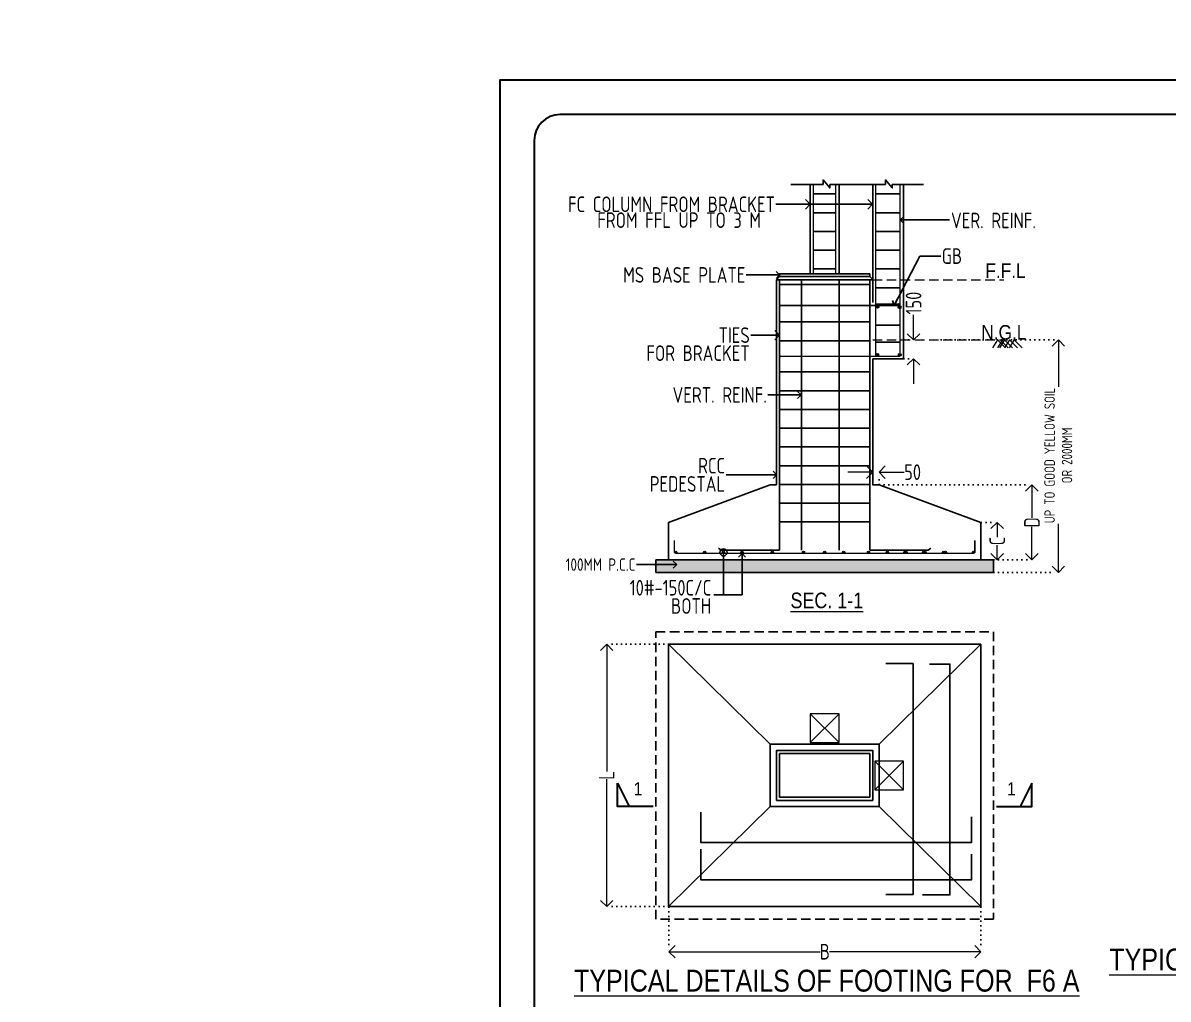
# Model space of a CAD drawing. Header units: inches. Extents: x -605 to 2991212, y -2872845 to 0.
# Drawn here: x 2371527 to 2389849, y -2129212 to -2113589 of the extents above; entities that cross this region are included whole.
import ezdxf
from ezdxf import colors
from ezdxf.entities.mleader import LeaderData, LeaderLine
from ezdxf.enums import TextEntityAlignment as Align
from ezdxf.math import Vec2, Vec3

# ---------------------------------------------------------------- set-up
doc = ezdxf.new("R2010")
doc.units = ezdxf.units.IN
doc.header["$LTSCALE"] = 600
doc.header["$MEASUREMENT"] = 0
for name, pattern in [('DASHED2', [0.375, 0.25, -0.125]), ('DOT2', [0.125, 0, -0.125]), ('HIDDEN', [0.375, 0.25, -0.125])]:
    doc.linetypes.add(name, pattern=pattern)
for name, color, linetype, lineweight in [('BLOCK', 7, 'Continuous', 30), ('L4', 4, 'Continuous', 30), ('PV_TEXT_ROMANS', 7, 'Continuous', 0), ('rDIMension', 1, 'Continuous', 18), ('rPCC DASH', 9, 'HIDDEN', 15), ('rRCC 1', 3, 'Continuous', 25), ('rRCC 2', 40, 'Continuous', 15), ('rREINF 1', 1, 'Continuous', 25), ('rSHEET', 2, 'Continuous', 30), ('TEXT3', 7, 'Continuous', 30), ('TEXT6', 6, 'Continuous', 50)]:
    doc.layers.add(name, color=color, linetype=linetype, lineweight=lineweight)
doc.layers.add('S&T_HATCH', color=7, linetype='Continuous')
doc.styles.add('DIM', font='geniso.shx', dxfattribs={"width": 0.85})
doc.styles.add('J.P', font='ARIALN.TTF')
doc.styles.add('ROMANS', font='arial.ttf')
doc.styles.add('TEXT3', font='geniso.shx')
doc.dimstyles.new('ST-150', dxfattribs={"dimscale": 75, "dimtxt": 3, "dimasz": 2, "dimexe": 0.18, "dimexo": 0.0625, "dimgap": 0.2, "dimtad": 0, "dimdec": 0, "dimlfac": 2, "dimzin": 0, "dimdsep": 46, "dimtxsty": 'DIM', "dimblk": 'OPEN90', "dimcen": 0.09, "dimclrd": 256, "dimclrt": 7, "dimadec": 0, "dimazin": 0, "dimtfac": 1, "dimtdec": 0, "dimtofl": 0, "dimtmove": 0, "dimatfit": 3, "dimldrblk": 'OPEN90', "dimfxl": 1, "dimtolj": 1, "dimtzin": 0, "dimlwd": -1, "dimarcsym": 0})
doc.dimstyles.new('ST-50', dxfattribs={"dimscale": 100, "dimtxt": 2.5, "dimasz": 2, "dimexe": 0.18, "dimexo": 0.0625, "dimgap": 0.2, "dimtad": 0, "dimdec": 0, "dimlfac": 0.5, "dimzin": 0, "dimdsep": 46, "dimtxsty": 'DIM', "dimblk": 'OPEN90', "dimcen": 0.09, "dimclrd": 256, "dimclrt": 7, "dimadec": 0, "dimazin": 0, "dimtfac": 1, "dimtdec": 0, "dimtofl": 0, "dimtmove": 0, "dimatfit": 3, "dimldrblk": 'OPEN90', "dimfxl": 1, "dimtolj": 1, "dimtzin": 0, "dimlwd": -1, "dimarcsym": 0})

# ---------------------------------------------------------------- blocks, each defined once
blk = doc.blocks.new('_Open90')
at = {"color": 0, "linetype": 'ByBlock', "lineweight": -2}
for p, q in [((0, 0), (-1, 0)), ((-0.5, 0.5), (0, 0)), ((0, 0), (-0.5, -0.5))]:
    blk.add_line(p, q, dxfattribs=at)
blk = doc.blocks.new('*D476')
at = {"layer": 'Defpoints', "color": 0, "linetype": 'ByBlock'}
for p in [(2390257.344848791, -2118612.119078918), (2390463.238713608, -2118612.119078918), (2391277.337801598, -2122331.481296727)]:
    blk.add_point(p, dxfattribs=at)
at = {"layer": 'rDIMension', "color": 0, "linetype": 'DOT2', "lineweight": -2}
for p, q in [((2390456.988713608, -2118612.119078918), (2390239.344848791, -2118612.119078918)), ((2391271.087801598, -2122331.481296727), (2390239.344848791, -2122331.481296727))]:
    blk.add_line(p, q, dxfattribs=at)
at = {"layer": 'rDIMension'}
for p, q in [((2390257.344848791, -2118812.119078918), (2390257.344848791, -2119358.39263237)), ((2390257.344848791, -2122131.481296727), (2390257.344848791, -2121551.73673237))]:
    blk.add_line(p, q, dxfattribs=at)
at = {"layer": 'rDIMension', "linetype": 'ByBlock', "xscale": 200, "yscale": 200, "zscale": 200}
for p, rotation in [((2390257.344848791, -2118612.119078918), 90), ((2390257.344848791, -2122331.481296727), 270)]:
    blk.add_blockref('_Open90', p, dxfattribs=dict(at, rotation=rotation))
at = {"layer": 'rDIMension', "color": 7, "linetype": 'ByBlock', "insert": (2390257.344848791, -2120455.064682371), "char_height": 250, "attachment_point": 5, "rotation": 90, "style": 'DIM'}
blk.add_mtext('\\A1;{\\H0.66667x;UP TO GOOD YELLOW SOIL\\POR 2000MM}', dxfattribs=at)
blk = doc.blocks.new('*D471')
at = {"layer": 'Defpoints', "color": 0, "linetype": 'ByBlock'}
for p in [(2386209.84551559, -2118663.10089129), (2388093.216345848, -2118663.10089129), (2387054.621873182, -2122382.463109099)]:
    blk.add_point(p, dxfattribs=at)
at = {"layer": 'rDIMension', "color": 0, "linetype": 'DOT2', "lineweight": -2}
for p, q in [((2386216.09551559, -2118663.10089129), (2388111.216345848, -2118663.10089129)), ((2387060.871873182, -2122382.463109099), (2388111.216345848, -2122382.463109099))]:
    blk.add_line(p, q, dxfattribs=at)
at = {"layer": 'rDIMension'}
for p, q in [((2388093.216345848, -2118863.10089129), (2388093.216345848, -2119414.86128503)), ((2388093.216345848, -2122182.463109099), (2388093.216345848, -2121608.20538503))]:
    blk.add_line(p, q, dxfattribs=at)
at = {"layer": 'rDIMension', "linetype": 'ByBlock', "xscale": 200, "yscale": 200, "zscale": 200}
for p, rotation in [((2388093.216345848, -2118663.10089129), 90), ((2388093.216345848, -2122382.463109099), 270)]:
    blk.add_blockref('_Open90', p, dxfattribs=dict(at, rotation=rotation))
at = {"layer": 'rDIMension', "color": 7, "linetype": 'ByBlock', "insert": (2388093.216345848, -2120511.533335031), "char_height": 250, "attachment_point": 5, "rotation": 90, "style": 'DIM'}
blk.add_mtext('\\A1;{\\H0.66667x;UP TO GOOD YELLOW SOIL\\POR 2000MM}', dxfattribs=at)
blk = doc.blocks.new('*D472')
at = {"layer": 'Defpoints', "color": 0, "linetype": 'ByBlock'}
for p in [(2385614.621873189, -2118663.10089129), (2385614.621873189, -2118963.100891291), (2385777.163223321, -2118963.100891291)]:
    blk.add_point(p, dxfattribs=at)
at = {"layer": 'rDIMension'}
for p, q in [((2385777.163223321, -2118463.10089129), (2385777.163223321, -2118263.10089129)), ((2385777.163223321, -2119163.100891291), (2385777.163223321, -2119363.100891291))]:
    blk.add_line(p, q, dxfattribs=at)
at = {"layer": 'rDIMension', "color": 0, "linetype": 'DOT2', "lineweight": -2}
for p, q in [((2385620.871873189, -2118663.10089129), (2385795.163223321, -2118663.10089129)), ((2385620.871873189, -2118963.100891291), (2385795.163223321, -2118963.100891291))]:
    blk.add_line(p, q, dxfattribs=at)
at = {"layer": 'rDIMension', "linetype": 'ByBlock', "xscale": 200, "yscale": 200, "zscale": 200}
for p, rotation in [((2385777.163223321, -2118663.10089129), 270), ((2385777.163223321, -2118963.100891291), 90)]:
    blk.add_blockref('_Open90', p, dxfattribs=dict(at, rotation=rotation))
at = {"layer": 'rDIMension', "color": 7, "linetype": 'ByBlock', "insert": (2385777.163223321, -2118073.017229872), "char_height": 250, "attachment_point": 5, "rotation": 90, "style": 'DIM'}
blk.add_mtext('\\A1;150', dxfattribs=at)
blk = doc.blocks.new('*D473')
at = {"layer": 'Defpoints', "color": 0, "linetype": 'ByBlock'}
for p in [(2385224.621873181, -2120778.653137966), (2385124.621873181, -2120982.463109098), (2385224.621873181, -2120982.463109098)]:
    blk.add_point(p, dxfattribs=at)
at = {"layer": 'rDIMension'}
for p, q in [((2384924.621873181, -2120778.653137966), (2384724.621873181, -2120778.653137966)), ((2385424.621873181, -2120778.653137966), (2385624.621873181, -2120778.653137966))]:
    blk.add_line(p, q, dxfattribs=at)
at = {"layer": 'rDIMension', "color": 0, "linetype": 'DOT2', "lineweight": -2}
for p, q in [((2385124.621873181, -2120976.213109098), (2385124.621873181, -2120760.653137966)), ((2385224.621873181, -2120976.213109098), (2385224.621873181, -2120760.653137966))]:
    blk.add_line(p, q, dxfattribs=at)
at = {"layer": 'rDIMension', "linetype": 'ByBlock', "xscale": 200, "yscale": 200, "zscale": 200}
blk.add_blockref('_Open90', (2385124.621873181, -2120778.653137966), dxfattribs=at)
at = {"layer": 'rDIMension', "linetype": 'ByBlock', "xscale": 200, "yscale": 200, "zscale": 200, "rotation": 180}
blk.add_blockref('_Open90', (2385224.621873181, -2120778.653137966), dxfattribs=at)
at = {"layer": 'rDIMension', "color": 7, "linetype": 'ByBlock', "insert": (2385761.580534598, -2120778.653137966), "char_height": 250, "attachment_point": 5, "style": 'DIM'}
blk.add_mtext('\\A1;50', dxfattribs=at)
blk = doc.blocks.new('*D474')
at = {"layer": 'Defpoints', "color": 0, "linetype": 'ByBlock'}
for p in [(2386854.621873182, -2121582.463109098), (2387115.005817246, -2121582.463109098), (2386854.621873182, -2122182.463109098)]:
    blk.add_point(p, dxfattribs=at)
at = {"layer": 'rDIMension', "color": 0, "linetype": 'DOT2', "lineweight": -2}
for p, q in [((2386860.871873182, -2121582.463109098), (2387133.005817246, -2121582.463109098)), ((2386860.871873182, -2122182.463109098), (2387133.005817246, -2122182.463109098))]:
    blk.add_line(p, q, dxfattribs=at)
at = {"layer": 'rDIMension'}
for p, q in [((2387115.005817246, -2121782.463109098), (2387115.005817246, -2121819.963109098)), ((2387115.005817246, -2121982.463109098), (2387115.005817246, -2121944.963109098))]:
    blk.add_line(p, q, dxfattribs=at)
at = {"layer": 'rDIMension', "linetype": 'ByBlock', "xscale": 200, "yscale": 200, "zscale": 200}
for p, rotation in [((2387115.005817246, -2121582.463109098), 90), ((2387115.005817246, -2122182.463109098), 270)]:
    blk.add_blockref('_Open90', p, dxfattribs=dict(at, rotation=rotation))
at = {"layer": 'rDIMension', "color": 7, "linetype": 'ByBlock', "insert": (2387115.005817246, -2121882.463109098), "char_height": 250, "attachment_point": 5, "rotation": 90, "style": 'DIM'}
blk.add_mtext('\\A1;C', dxfattribs=at)
blk = doc.blocks.new('*D475')
at = {"layer": 'Defpoints', "color": 0, "linetype": 'ByBlock'}
for p in [(2385224.621873181, -2120982.463109098), (2387670.240035763, -2120982.463109098), (2387054.621873182, -2122182.463109099)]:
    blk.add_point(p, dxfattribs=at)
at = {"layer": 'rDIMension', "color": 0, "linetype": 'DOT2', "lineweight": -2}
for p, q in [((2385230.871873181, -2120982.463109098), (2387688.240035763, -2120982.463109098)), ((2387060.871873182, -2122182.463109099), (2387688.240035763, -2122182.463109099))]:
    blk.add_line(p, q, dxfattribs=at)
at = {"layer": 'rDIMension'}
for p, q in [((2387670.240035763, -2121182.463109098), (2387670.240035763, -2121509.338109098)), ((2387670.240035763, -2121982.463109099), (2387670.240035763, -2121655.588109098))]:
    blk.add_line(p, q, dxfattribs=at)
at = {"layer": 'rDIMension', "linetype": 'ByBlock', "xscale": 200, "yscale": 200, "zscale": 200}
for p, rotation in [((2387670.240035763, -2120982.463109098), 90), ((2387670.240035763, -2122182.463109099), 270)]:
    blk.add_blockref('_Open90', p, dxfattribs=dict(at, rotation=rotation))
at = {"layer": 'rDIMension', "color": 7, "linetype": 'ByBlock', "insert": (2387670.240035763, -2121582.463109098), "char_height": 250, "attachment_point": 5, "rotation": 90, "style": 'DIM'}
blk.add_mtext('\\A1;D', dxfattribs=at)
blk = doc.blocks.new('*D461')
at = {"layer": 'Defpoints', "color": 0, "linetype": 'ByBlock'}
for p in [(2381860.871873181, -2123531.84956988), (2380866.833740871, -2127731.849569879), (2381860.871873181, -2127731.849569879)]:
    blk.add_point(p, dxfattribs=at)
at = {"layer": 'rDIMension', "color": 0, "linetype": 'DOT2', "lineweight": -2}
for p, q in [((2381854.621873181, -2123531.84956988), (2380848.833740871, -2123531.84956988)), ((2381854.621873181, -2127731.849569879), (2380848.833740871, -2127731.849569879))]:
    blk.add_line(p, q, dxfattribs=at)
at = {"layer": 'rDIMension'}
for p, q in [((2380866.833740871, -2123731.84956988), (2380866.833740871, -2125569.349569879)), ((2380866.833740871, -2127531.849569879), (2380866.833740871, -2125694.349569879))]:
    blk.add_line(p, q, dxfattribs=at)
at = {"layer": 'rDIMension', "linetype": 'ByBlock', "xscale": 200, "yscale": 200, "zscale": 200}
for p, rotation in [((2380866.833740871, -2123531.84956988), 90), ((2380866.833740871, -2127731.849569879), 270)]:
    blk.add_blockref('_Open90', p, dxfattribs=dict(at, rotation=rotation))
at = {"layer": 'rDIMension', "color": 7, "linetype": 'ByBlock', "insert": (2380866.833740871, -2125631.84956988), "char_height": 250, "attachment_point": 5, "rotation": 90, "style": 'DIM'}
blk.add_mtext('\\A1;L', dxfattribs=at)
blk = doc.blocks.new('*D462')
at = {"layer": 'Defpoints', "color": 0, "linetype": 'ByBlock'}
for p in [(2381860.871873181, -2127731.849569879), (2386854.621873182, -2127731.84956988), (2386854.621873182, -2128452.9368813)]:
    blk.add_point(p, dxfattribs=at)
at = {"layer": 'rDIMension', "color": 0, "linetype": 'DOT2', "lineweight": -2}
for p, q in [((2381860.871873181, -2127738.099569879), (2381860.871873181, -2128470.9368813)), ((2386854.621873182, -2127738.09956988), (2386854.621873182, -2128470.9368813))]:
    blk.add_line(p, q, dxfattribs=at)
at = {"layer": 'rDIMension'}
for p, q in [((2382060.871873181, -2128452.9368813), (2384284.621873181, -2128452.9368813)), ((2386654.621873182, -2128452.9368813), (2384430.871873181, -2128452.9368813))]:
    blk.add_line(p, q, dxfattribs=at)
at = {"layer": 'rDIMension', "linetype": 'ByBlock', "xscale": 200, "yscale": 200, "zscale": 200, "rotation": 180}
blk.add_blockref('_Open90', (2381860.871873181, -2128452.9368813), dxfattribs=at)
at = {"layer": 'rDIMension', "linetype": 'ByBlock', "xscale": 200, "yscale": 200, "zscale": 200}
blk.add_blockref('_Open90', (2386854.621873182, -2128452.9368813), dxfattribs=at)
at = {"layer": 'rDIMension', "color": 7, "linetype": 'ByBlock', "insert": (2384357.746873181, -2128452.9368813), "char_height": 250, "attachment_point": 5, "style": 'DIM'}
blk.add_mtext('\\A1;B', dxfattribs=at)
blk = doc.blocks.new('SMH-1')
at = {"layer": 'L4'}
for points in [[(0, 0), (814.6229330631322, 0), (814.6229330631322, 534.8206034718023)], [(814.6229330631322, 534.8206034718023), (546.0281598753063, 0)]]:
    blk.add_lwpolyline(points, dxfattribs=at)
at = {"layer": 'TEXT6', "style": 'ROMANS', "width": 0.85}
blk.add_attdef('SEC', text='', height=300, dxfattribs=at).set_placement((346.3707409001945, 410.1505165286653), align=Align.MIDDLE_CENTER)
blk = doc.blocks.new('_DotBlank')
at = {"color": 0, "linetype": 'ByBlock', "lineweight": -2}
blk.add_line((-0.5, 0), (-1, 0), dxfattribs=at)
blk.add_circle((0, 0), 0.5, dxfattribs=at)

msp = doc.modelspace()

# ---------------------------------------------------------------- hatches: boundary and pattern name
at = {"layer": 'rRCC 2'}
h = msp.add_hatch(color=256, dxfattribs=at)
h.dxf.hatch_style = 1
h.paths.add_polyline_path([(2385221.421569359, -2118132.914874042, 1), (2385176.236819325, -2118133.001349152, 1)])
h = msp.add_hatch(color=256, dxfattribs=at)
h.dxf.hatch_style = 1
h.paths.add_polyline_path([(2385576.06169366, -2118135.829035, 1), (2385530.876943625, -2118135.915510111, 1)])
h = msp.add_hatch(color=256, dxfattribs=at)
h.dxf.hatch_style = 1
h.paths.add_polyline_path([(2385218.994107795, -2118900.594055284, 1), (2385173.80935776, -2118900.680530395, 1)])
h = msp.add_hatch(color=256, dxfattribs=at)
h.dxf.hatch_style = 1
h.paths.add_polyline_path([(2385577.511653922, -2118900.034536381, 1), (2385532.326903887, -2118900.121011491, 1)])
h = msp.add_hatch(color=256, dxfattribs=at)
h.dxf.hatch_style = 1
edge = h.paths.add_edge_path()
edge.add_arc((2381973.322653112, -2122063.762329159), 18.70077993899758, 180, 540, ccw=False)
h = msp.add_hatch(color=256, dxfattribs=at)
h.dxf.hatch_style = 1
edge = h.paths.add_edge_path()
edge.add_arc((2382435.921093234, -2122063.762329159), 18.70077993899758, 180, 540, ccw=False)
h = msp.add_hatch(color=256, dxfattribs=at)
h.dxf.hatch_style = 1
edge = h.paths.add_edge_path()
edge.add_arc((2382735.921093234, -2122063.762329159), 18.70077993899758, 180, 540, ccw=False)
h = msp.add_hatch(color=256, dxfattribs=at)
h.dxf.hatch_style = 1
edge = h.paths.add_edge_path()
edge.add_arc((2383034.175457072, -2122063.762329159), 18.70077993899758, 180, 540, ccw=False)
h = msp.add_hatch(color=256, dxfattribs=at)
h.dxf.hatch_style = 1
edge = h.paths.add_edge_path()
edge.add_arc((2383515.921093241, -2122063.762329159), 18.70077993899758, 180, 540, ccw=False)
h = msp.add_hatch(color=256, dxfattribs=at)
h.dxf.hatch_style = 1
edge = h.paths.add_edge_path()
edge.add_arc((2384015.92109324, -2122063.762329159), 18.70077993899758, 180, 540, ccw=False)
h = msp.add_hatch(color=256, dxfattribs=at)
h.dxf.hatch_style = 1
edge = h.paths.add_edge_path()
edge.add_arc((2384356.116471958, -2122063.762329159), 18.70077993899758, 180, 540, ccw=False)
h = msp.add_hatch(color=256, dxfattribs=at)
h.dxf.hatch_style = 1
edge = h.paths.add_edge_path()
edge.add_arc((2384656.116471958, -2122063.762329159), 18.70077993899758, 180, 540, ccw=False)
h = msp.add_hatch(color=256, dxfattribs=at)
h.dxf.hatch_style = 1
edge = h.paths.add_edge_path()
edge.add_arc((2385055.921093241, -2122063.762329159), 18.70077993899758, 180, 540, ccw=False)
h = msp.add_hatch(color=256, dxfattribs=at)
h.dxf.hatch_style = 1
edge = h.paths.add_edge_path()
edge.add_arc((2385355.921093241, -2122063.762329159), 18.70077993899758, 180, 540, ccw=False)
h = msp.add_hatch(color=256, dxfattribs=at)
h.dxf.hatch_style = 1
edge = h.paths.add_edge_path()
edge.add_arc((2385637.392714119, -2122063.762329159), 18.70077993899758, 180, 540, ccw=False)
h = msp.add_hatch(color=256, dxfattribs=at)
h.dxf.hatch_style = 1
edge = h.paths.add_edge_path()
edge.add_arc((2385655.921093241, -2122063.762329159), 18.70077993899758, 180, 540, ccw=False)
h = msp.add_hatch(color=256, dxfattribs=at)
h.dxf.hatch_style = 1
edge = h.paths.add_edge_path()
edge.add_arc((2385937.392714119, -2122063.762329159), 18.70077993899758, 180, 540, ccw=False)
h = msp.add_hatch(color=256, dxfattribs=at)
h.dxf.hatch_style = 1
edge = h.paths.add_edge_path()
edge.add_arc((2385960.668564149, -2122063.762329159), 18.70077993899758, 180, 540, ccw=False)
h = msp.add_hatch(color=256, dxfattribs=at)
h.dxf.hatch_style = 1
edge = h.paths.add_edge_path()
edge.add_arc((2386260.668564149, -2122063.762329159), 18.70077993899758, 180, 540, ccw=False)
h = msp.add_hatch(color=256, dxfattribs=at)
h.dxf.hatch_style = 1
edge = h.paths.add_edge_path()
edge.add_arc((2386285.921093253, -2122063.762329159), 18.70077993899758, 180, 540, ccw=False)
h = msp.add_hatch(color=256, dxfattribs=at)
h.dxf.hatch_style = 1
edge = h.paths.add_edge_path()
edge.add_arc((2386735.921093243, -2122063.762329159), 18.70077993899758, 180, 540, ccw=False)
at = {"layer": 'S&T_HATCH', "linetype": 'ByBlock', "transparency": 33554559}
h = msp.add_hatch(dxfattribs=at)
h.set_pattern_fill('AR-CONC', color=256, scale=30)
h.set_pattern_definition([(49.99999999999999, (1654.153919394594, -90218.09920631722), (215.178054780226, -18.82564049477853), [22.5, -247.5]), (355, (1654.153919394594, -90218.09920631722), (-41.6254000839, 225.6576401100035), [18, -198]), (100.45144446, (1672.085423694596, -90219.66800951722), (173.5526540181336, 206.8319972905888), [19.12205759999995, -210.3426335999996]), (46.18420000000001, (1654.153919394594, -90158.09920631722), (320.1723992014717, -49.65578423792296), [33.75, -371.25]), (96.63563549, (1680.834942894595, -90162.23719841722), (280.3985837022685, 292.2355802323651), [28.6831026, -315.5141279999999]), (351.1841639899999, (1654.153919394594, -90158.09920631722), (280.3985835164319, 292.2355800809971), [27, -297.0000003]), (21, (1684.153919394594, -90173.09920631722), (179.0721156355385, -120.7856671996016), [22.5, -247.5]), (326.0000000000001, (1684.153919394594, -90173.09920631722), (72.99459957647451, 217.5450135140559), [18, -198]), (71.45144474, (1699.076595594594, -90183.1646785172), (252.0667130189913, 96.75934584190615), [19.122057, -210.3426336]), (37.50000000000001, (1654.153919394594, -90218.09920631722), (3.647956595187201, 99.86815614939344), [0, -195.6, 0, -201, 0, -198.75]), (7.499999999999999, (1654.153919394594, -90218.09920631722), (78.92086123264458, 118.3235135647081), [0, -114.6, 0, -191.1, 0, -75.75]), (327.5, (1587.253919394592, -90218.09920631722), (160.1467308517227, -6.766461520313927), [0, -75, 0, -234, 0, -310.5]), (317.5, (1557.253919394592, -90218.09920631722), (174.9558508027159, 30.03149469969532), [0, -97.5, 0, -155.4, 0, -220.5])])
h.paths.add_polyline_path([(2381654.621873172, -2122182.463109098), (2387054.621873182, -2122182.463109098), (2387054.621873182, -2122382.463109098), (2381654.621873172, -2122382.463109098)])

# ---------------------------------------------------------------- linework, layer by layer
at = {"color": 7, "linetype": 'DASHED2'}
msp.add_lwpolyline([(2387054.621873182, -2123331.84956988), (2387054.621873182, -2127931.84956988), (2381654.621873182, -2127931.84956988), (2381654.621873182, -2123331.84956988)], close=True, dxfattribs=at)
at = {"color": 1, "linetype": 'ByBlock'}
for points in [[(2386854.621873182, -2123531.84956988), (2386854.621873182, -2127731.84956988), (2381854.621873182, -2127731.84956988), (2381854.621873182, -2123531.84956988)], [(2385224.621873181, -2126131.84956988), (2385224.621873181, -2125131.84956988), (2383484.621873181, -2125131.84956988), (2383484.621873181, -2126131.84956988)]]:
    msp.add_lwpolyline(points, close=True, dxfattribs=at)
for points in [[(2383484.621873181, -2125131.84956988), (2381854.621873182, -2123531.84956988)], [(2385224.621873181, -2125131.84956988), (2386854.621873197, -2123531.84956988)], [(2383484.621873181, -2126131.84956988), (2381854.621873182, -2127731.84956988)], [(2385224.621873181, -2126131.84956988), (2386854.621873197, -2127731.84956988)]]:
    msp.add_lwpolyline(points, dxfattribs=at)
at = {"color": 3, "linetype": 'ByBlock'}
msp.add_lwpolyline([(2385124.621873181, -2126031.84956988), (2385124.621873181, -2125231.84956988), (2383584.621873181, -2125231.84956988), (2383584.621873181, -2126031.84956988)], close=True, dxfattribs=at)
at = {"color": 2, "linetype": 'ByBlock'}
msp.add_lwpolyline([(2385074.621873181, -2125981.84956988), (2385074.621873181, -2125281.84956988), (2383634.621873181, -2125281.84956988), (2383634.621873181, -2125981.84956988)], close=True, dxfattribs=at)
at = {"layer": 'rPCC DASH'}
for p, q in [((2385124.621873181, -2117703.10089129), (2387220.252062475, -2117703.10089129)), ((2385124.621873181, -2118663.10089129), (2387243.172669716, -2118663.10089129))]:
    msp.add_line(p, q, dxfattribs=at)
at = {"layer": 'rRCC 1'}
for p, q in [((2384328.082834434, -2116175.482102985), (2383812.255398445, -2116175.482102985)), ((2384124.621873182, -2117604.68613554), (2384124.621873182, -2116175.482102985)), ((2384936.277659384, -2116175.482102985), (2384434.744517949, -2116175.482102985)), ((2384584.621873182, -2117604.68613554), (2384584.621873182, -2116175.482102985)), ((2385328.082834433, -2116175.482102985), (2384812.255398444, -2116175.482102985)), ((2385124.621873181, -2118063.10089129), (2385124.621873181, -2116175.482102985)), ((2385936.277659383, -2116175.482102985), (2385434.744517948, -2116175.482102985)), ((2385614.621873189, -2118963.10089129), (2385614.621873189, -2116175.482102985)), ((2383584.62187318, -2120982.463109098), (2383584.62187318, -2117703.10089129)), ((2385124.621873181, -2117703.10089129), (2383584.62187318, -2117703.10089129)), ((2385124.621873181, -2118063.10089129), (2385124.621873181, -2117703.10089129)), ((2385614.621873189, -2118963.10089129), (2385614.621873189, -2118663.10089129)), ((2385124.621873181, -2120982.463109098), (2385124.621873181, -2118963.10089129)), ((2381854.621873173, -2121582.463109098), (2383484.621873181, -2120982.463109098)), ((2383584.621873181, -2120982.463109098), (2383484.621873181, -2120982.463109098)), ((2385124.621873181, -2120982.463109098), (2385224.621873181, -2120982.463109098)), ((2386854.621873182, -2121582.463109098), (2385224.621873181, -2120982.463109098)), ((2381854.621873173, -2122182.463109098), (2381854.621873173, -2121582.463109098)), ((2386854.621873182, -2122182.463109098), (2386854.621873182, -2121582.463109098))]:
    msp.add_line(p, q, dxfattribs=at)
at = {"layer": 'rRCC 1', "color": 2}
for p, q in [((2384534.621873182, -2116326.520495798), (2384174.621873182, -2116326.520495797)), ((2385564.621873189, -2116326.520495798), (2385174.621873181, -2116326.520495797)), ((2384534.621873182, -2116626.520495798), (2384174.621873182, -2116626.520495798)), ((2385564.621873189, -2116626.520495798), (2385174.621873181, -2116626.520495798)), ((2384534.621873182, -2116926.520495798), (2384174.621873182, -2116926.520495798)), ((2385564.621873189, -2116926.520495798), (2385174.621873181, -2116926.520495798)), ((2384534.621873182, -2117226.520495798), (2384174.621873182, -2117226.520495798)), ((2385564.621873189, -2117226.520495798), (2385174.621873181, -2117226.520495798)), ((2384534.621873182, -2117526.520495798), (2384174.621873182, -2117526.520495798)), ((2385564.621873189, -2117526.520495798), (2385174.621873181, -2117526.520495798)), ((2383634.62187318, -2122028.588343078), (2383634.62187318, -2117703.10089129)), ((2385074.621873181, -2117775.091229223), (2383634.62187318, -2117775.091229223)), ((2383984.62187318, -2122028.588343078), (2383984.62187318, -2117703.10089129)), ((2383984.621873179, -2122028.588343078), (2383984.621873179, -2117703.10089129)), ((2384584.188587198, -2122028.588343078), (2384584.188587198, -2117703.10089129)), ((2385074.621873181, -2122028.588343078), (2385074.62187318, -2117703.10089129)), ((2385074.621873181, -2122028.588343078), (2385074.621873181, -2117775.091229223)), ((2385564.621873189, -2117826.520495798), (2385174.621873181, -2117826.520495798)), ((2385564.621873189, -2118092.296589509), (2385174.62187318, -2118092.29658951)), ((2385074.621873181, -2118375.091229223), (2383634.62187318, -2118375.091229223)), ((2385564.621873189, -2118426.520495798), (2385174.621873181, -2118426.520495798)), ((2385074.621873181, -2118675.091229223), (2383634.62187318, -2118675.091229223)), ((2385564.621873189, -2118700.132169915), (2385174.621873181, -2118700.132169915)), ((2385074.621873181, -2119175.091229223), (2383634.62187318, -2119175.091229223)), ((2385074.621873181, -2119475.091229223), (2383634.62187318, -2119475.091229223)), ((2385074.621873181, -2119775.091229223), (2383634.62187318, -2119775.091229223)), ((2385074.621873181, -2120075.091229223), (2383634.62187318, -2120075.091229223)), ((2385074.621873181, -2120375.091229223), (2383634.62187318, -2120375.091229223)), ((2385074.621873181, -2120675.091229223), (2383634.62187318, -2120675.091229223)), ((2385074.621873181, -2120975.091229223), (2383634.62187318, -2120975.091229223)), ((2385074.621873181, -2121275.091229223), (2383634.62187318, -2121275.091229223)), ((2385074.621873181, -2121575.091229223), (2383634.62187318, -2121575.091229223)), ((2382696.461873183, -2122028.588343078), (2382656.341107121, -2121994.587759087)), ((2383634.62187318, -2122028.588343078), (2382696.461873183, -2122028.588343078)), ((2385074.621873181, -2122028.588343078), (2386012.781873177, -2122028.588343078)), ((2386012.781873177, -2122028.588343078), (2386052.90263924, -2121994.587759087))]:
    msp.add_line(p, q, dxfattribs=at)
at = {"layer": 'rRCC 1', "color": 0}
for p, q in [((2383634.62187318, -2117645.51861159), (2383584.62187318, -2117703.10089129)), ((2385124.621873181, -2117703.10089129), (2385074.621873181, -2117645.51861159))]:
    msp.add_line(p, q, dxfattribs=at)
at = {"layer": 'rRCC 1'}
for points in [[(2384328.082834434, -2116175.482102985), (2384328.082834434, -2116102.887553751), (2384434.744517949, -2116230.178104389), (2384434.744517949, -2116175.482102985)], [(2385328.082834433, -2116175.482102985), (2385328.082834433, -2116102.887553751), (2385434.744517948, -2116230.178104389), (2385434.744517948, -2116175.482102985)], [(2385124.621873181, -2118963.10089129), (2385614.621873189, -2118963.10089129), (2385614.621873189, -2118063.10089129)], [(2385124.621873181, -2118924.726741542), (2385124.621873181, -2118924.749753862)]]:
    msp.add_lwpolyline(points, dxfattribs=at)
at = {"layer": 'rRCC 1', "color": 0}
msp.add_lwpolyline([(2385074.621873181, -2117604.68613554), (2383634.62187318, -2117604.68613554), (2383634.62187318, -2117645.51861159), (2385074.621873181, -2117645.51861159)], close=True, dxfattribs=at)
at = {"layer": 'rRCC 1', "color": 2}
msp.add_lwpolyline([(2385558.496246342, -2118109.510877718), (2383654.62187318, -2118109.510877718, 0.414213562373095), (2383634.62187318, -2118129.510877718), (2383634.62187318, -2118905.343248314, 0.4143652845572635), (2383654.632232863, -2118925.343245631), (2385556.563559663, -2118924.35807521)], format="xyb", dxfattribs=at)
at = {"layer": 'rRCC 1'}
msp.add_lwpolyline([(2387054.621873182, -2122182.463109098), (2381654.621873172, -2122182.463109098), (2381654.621873172, -2122382.463109098), (2387054.621873182, -2122382.463109098)], close=True, dxfattribs=at)
at = {"layer": 'rRCC 1', "color": 2}
for points in [[(2385334.148921141, -2123843.332322063), (2385770.328780608, -2123843.332322063), (2385770.328780608, -2127538.649485312), (2385334.148921141, -2127538.649485312)], [(2386031.481787304, -2123848.898802411), (2386358.546967351, -2123848.898802411), (2386358.546967351, -2127544.21596566), (2385922.367107884, -2127544.21596566)], [(2386703.596256343, -2126294.91806899), (2386703.596256343, -2126706.751829364), (2382374.369936576, -2126706.751829364), (2382374.369936576, -2126217.388862774)], [(2386703.596256343, -2126892.09615846), (2386703.596256343, -2127303.929918834), (2382374.369936576, -2127303.929918834), (2382374.369936576, -2126814.566952243)]]:
    msp.add_lwpolyline(points, dxfattribs=at)
at = {"layer": 'rRCC 2'}
for p, q in [((2384174.621873182, -2117604.68613554), (2384174.621873182, -2116175.482102985)), ((2384174.621873182, -2117604.68613554), (2384174.621873182, -2116175.482102985)), ((2384534.621873182, -2117604.68613554), (2384534.621873182, -2116175.482102985)), ((2385174.621873181, -2118869.939385105), (2385174.621873181, -2116175.482102985)), ((2385174.62187318, -2118924.632457684), (2385174.621873181, -2116175.482102985)), ((2385564.621873189, -2118869.939385105), (2385564.621873189, -2116175.482102985)), ((2387119.51595084, -2118663.10089129), (2387039.705883609, -2118791.157776383)), ((2387119.51595084, -2118663.10089129), (2387247.395264988, -2118791.157776383)), ((2387201.679679034, -2118663.10089129), (2387121.869611804, -2118791.157776383)), ((2387233.899202199, -2118663.10089129), (2387154.089134969, -2118791.157776383)), ((2387161.665331207, -2118663.10089129), (2387289.544645356, -2118791.157776383)), ((2387309.744366732, -2118663.10089129), (2387229.934299501, -2118791.157776383)), ((2387233.899202199, -2118663.10089129), (2387361.778516349, -2118791.157776383)), ((2387386.837563591, -2118663.10089129), (2387307.02749636, -2118791.157776383)), ((2387309.744366732, -2118663.10089129), (2387437.623680881, -2118791.157776383)), ((2387386.837563591, -2118663.10089129), (2387514.716877739, -2118791.157776383))]:
    msp.add_line(p, q, dxfattribs=at)
at = {"layer": 'rRCC 2', "color": 6}
for p, q in [((2384584.621873182, -2124646.84956988), (2384124.621873182, -2125106.84956988)), ((2384584.621873182, -2125106.84956988), (2384124.621873182, -2124646.84956988)), ((2385614.621873189, -2125401.84956988), (2385154.621873189, -2125861.84956988)), ((2385614.621873189, -2125861.84956988), (2385154.621873189, -2125401.84956988))]:
    msp.add_line(p, q, dxfattribs=at)
at = {"layer": 'rRCC 2'}
for points in [[(2381954.621873172, -2122063.762329159), (2381954.621873172, -2121872.463109098)], [(2386754.621873182, -2121872.463109098), (2386754.621873182, -2122063.762329159)], [(2386754.621873182, -2122063.762329159), (2386754.621873182, -2121872.463109098)], [(2386735.921093243, -2122082.463109098), (2381973.322653112, -2122082.463109098)]]:
    msp.add_lwpolyline(points, dxfattribs=at)
at = {"layer": 'rRCC 2', "color": 6}
for points in [[(2384584.621873182, -2124646.84956988), (2384124.621873182, -2124646.84956988), (2384124.621873182, -2125106.84956988), (2384584.621873182, -2125106.84956988)], [(2385614.621873189, -2125401.84956988), (2385154.621873189, -2125401.84956988), (2385154.621873189, -2125861.84956988), (2385614.621873189, -2125861.84956988)]]:
    msp.add_lwpolyline(points, close=True, dxfattribs=at)
at = {"layer": 'rRCC 2'}
for centre, radius in [((2385198.829194342, -2118132.958111597), 22.59241639155215), ((2385198.829194342, -2118132.958111597), 22.59241639155215), ((2385553.469318643, -2118135.872272556), 22.59241639155215), ((2385553.469318643, -2118135.872272555), 22.59241639155215), ((2385196.401732778, -2118900.63729284), 22.59241639155215), ((2385196.401732778, -2118900.63729284), 22.59241639155215), ((2385554.919278904, -2118900.077773936), 22.59241639155215), ((2385554.919278904, -2118900.077773936), 22.59241639155215), ((2381973.322653112, -2122063.762329159), 18.70077993899758), ((2381973.322653112, -2122063.762329159), 18.70077993899758), ((2382435.921093234, -2122063.762329159), 18.70077993899758), ((2382435.921093234, -2122063.762329159), 18.70077993899758), ((2382735.921093234, -2122063.762329159), 18.70077993899758), ((2382735.921093234, -2122063.762329159), 18.70077993899758), ((2383034.175457072, -2122063.762329159), 18.70077993899758), ((2383034.175457072, -2122063.762329159), 18.70077993899758), ((2383515.921093241, -2122063.762329159), 18.70077993899758), ((2383515.921093241, -2122063.762329159), 18.70077993899758), ((2384015.92109324, -2122063.762329159), 18.70077993899758), ((2384015.92109324, -2122063.762329159), 18.70077993899758), ((2384356.116471958, -2122063.762329159), 18.70077993899758), ((2384356.116471958, -2122063.762329159), 18.70077993899758), ((2384656.116471958, -2122063.762329159), 18.70077993899758), ((2384656.116471958, -2122063.762329159), 18.70077993899758), ((2385055.921093241, -2122063.762329159), 18.70077993899758), ((2385055.921093241, -2122063.762329159), 18.70077993899758), ((2385355.921093241, -2122063.762329159), 18.70077993899758), ((2385355.921093241, -2122063.762329159), 18.70077993899758), ((2385637.392714119, -2122063.762329159), 18.70077993899758), ((2385637.392714119, -2122063.762329159), 18.70077993899758), ((2385655.921093241, -2122063.762329159), 18.70077993899758), ((2385655.921093241, -2122063.762329159), 18.70077993899758), ((2385937.392714119, -2122063.762329159), 18.70077993899758), ((2385937.392714119, -2122063.762329159), 18.70077993899758), ((2385960.668564149, -2122063.762329159), 18.70077993899758), ((2385960.668564149, -2122063.762329159), 18.70077993899758), ((2386260.668564149, -2122063.762329159), 18.70077993899758), ((2386260.668564149, -2122063.762329159), 18.70077993899758), ((2386285.921093253, -2122063.762329159), 18.70077993899758), ((2386285.921093253, -2122063.762329159), 18.70077993899758), ((2386735.921093243, -2122063.762329159), 18.70077993899758), ((2386735.921093243, -2122063.762329159), 18.70077993899758)]:
    msp.add_circle(centre, radius, dxfattribs=at)
at = {"layer": 'rSHEET'}
msp.add_lwpolyline([(2379156.985346987, -2155416.219852084), (2437014.36531185, -2155416.219852084), (2437014.36531185, -2114506.919551145), (2379156.985346987, -2114506.919551145)], close=True, dxfattribs=at)
msp.add_lwpolyline([(2380121.275013069, -2154866.230354306), (2436050.075645769, -2154866.230354306, 0.414213562373095), (2436463.342645519, -2154452.963354557), (2436463.342645519, -2115470.176048673, 0.414213562373095), (2436050.07564577, -2115056.909048924), (2380121.275013069, -2115056.909048924, 0.414213562373095), (2379708.008013319, -2115470.176048673), (2379708.008013319, -2154452.963354557, 0.414213562373095)], format="xyb", close=True, dxfattribs=at)

# ---------------------------------------------------------------- block references
at = {"layer": 'BLOCK'}
ref = msp.add_blockref('SMH-1', (2381609.908699306, -2126131.84956988), dxfattribs=dict(at, xscale=-0.6985281548173935, yscale=0.6985281548173935, zscale=0.6985281548173935))
ref.add_attrib('SEC', '1', dxfattribs={"layer": 'TEXT6', "height": 209.558446445218, "style": 'ROMANS', "width": 0.85}).set_placement((2381367.958984783, -2125845.347886372), align=Align.MIDDLE_CENTER)
at = {"layer": 'BLOCK', "xscale": 0.6985281548173935, "yscale": 0.6985281548173935, "zscale": 0.6985281548173935}
msp.add_blockref('SMH-1', (2387102.261932902, -2126131.84956988), dxfattribs=at).add_auto_attribs({'SEC': '1'})

# ---------------------------------------------------------------- texts
at = {"layer": 'PV_TEXT_ROMANS', "style": 'J.P'}
for s, height, p in [('%%USEC. 1-1', 250, (2384388.572907727, -2122831.361161537)), ('%%UTYPICAL DETAILS OF FOOTING FOR  F6, F7, F4A, F5A', 350, (2394066.551476731, -2128607.942949825)), ('%%UTYPICAL DETAILS OF FOOTING FOR  F6 A', 350, (2384388.572907727, -2128916.354542824))]:
    msp.add_text(s, height=height, rotation=359.9999999999999, dxfattribs=at).set_placement(p, align=Align.MIDDLE)
at = {"layer": 'rDIMension', "color": 7, "style": 'DIM'}
for s, insert, char_height, attachment_point in [('\\A1;VER. REINF. ', (2386376.15198534, -2116750.451231526), 250, 4), ('\\A1;100MM P.C.C', (2381326.865416115, -2122258.051937226), 200, 6)]:
    msp.add_mtext(s, dxfattribs=dict(at, insert=insert, char_height=char_height, attachment_point=attachment_point))
at = {"layer": 'rDIMension', "color": 7, "char_height": 250, "attachment_point": 6, "line_spacing_factor": 0.7, "style": 'DIM'}
for s, insert in [('\\A1;RCC\\PPEDESTAL', (2382761.305172005, -2120821.447851858)), ('\\A1;10#-150C/C\\PBOTH', (2382539.264194299, -2122774.63237986))]:
    msp.add_mtext(s, dxfattribs=dict(at, insert=insert))
at = {"layer": 'rRCC 1', "color": 7, "insert": (2386228.829352636, -2117320.731937476), "char_height": 250, "attachment_point": 4, "style": 'DIM'}
msp.add_mtext('\\A1;GB', dxfattribs=at)
at = {"layer": 'rRCC 2', "color": 7, "char_height": 250, "attachment_point": 6, "style": 'DIM'}
for s, insert in [('\\A1;FC COLUMN FROM BRACKET', (2383559.076465964, -2116492.57474745)), ('\\A1;FROM FFL UP TO 3 M', (2383336.369086459, -2116745.63927538)), ('\\A1;MS BASE PLATE', (2383086.248959865, -2117622.326649)), ('\\A1;TIES ', (2383156.270654963, -2118585.946148757)), ('\\A1;FOR BRACKET', (2383156.270654963, -2118874.69167885)), ('\\A1;VERT. REINF.', (2383429.2267404, -2119543.170520273))]:
    msp.add_mtext(s, dxfattribs=dict(at, insert=insert))
at = {"layer": 'TEXT3', "style": 'ROMANS', "width": 0.85}
for s, p in [('F.F.L', (2386926.279591287, -2117669.836688205)), ('N.G.L', (2386860.298626787, -2118657.614051003))]:
    msp.add_text(s, height=232.5536011379122, dxfattribs=at).set_placement(p)

# ---------------------------------------------------------------- dimensions: what is measured, and where the dimension line sits
at = {"layer": 'rDIMension'}
dim = msp.add_linear_dim(base=(2385777.163223321, -2118963.100891291), p1=(2385614.621873189, -2118663.10089129), p2=(2385614.621873189, -2118963.100891291), angle=90, dimstyle='ST-50', dxfattribs=at)
dim.commit()
dim.dimension.update_dxf_attribs({"geometry": '*D472', "text_midpoint": (2385777.163223321, -2118073.017229872), "dimtype": 160})
for base, p1, p2, picture, middle in [((2388093.216345848, -2118663.10089129), (2387054.621873182, -2122382.463109099), (2386209.84551559, -2118663.10089129), '*D471', (2388093.216345848, -2120511.533335031)), ((2390257.344848791, -2118612.119078918), (2391277.337801598, -2122331.481296727), (2390463.238713608, -2118612.119078918), '*D476', (2390257.344848791, -2120455.064682371))]:
    dim = msp.add_linear_dim(base=base, p1=p1, p2=p2, angle=90, text='{\\H0.66667x;UP TO GOOD YELLOW SOIL\\POR 2000MM}', dimstyle='ST-50', dxfattribs=at)
    dim.commit()
    dim.dimension.update_dxf_attribs({"geometry": picture, "text_midpoint": middle, "dimtype": 160})
dim = msp.add_linear_dim(base=(2385224.621873181, -2120778.653137966), p1=(2385124.621873181, -2120982.463109098), p2=(2385224.621873181, -2120982.463109098), angle=180, dimstyle='ST-50', dxfattribs=at)
dim.commit()
dim.dimension.update_dxf_attribs({"geometry": '*D473', "text_midpoint": (2385761.580534598, -2120778.653137966)})
for base, p1, p2, text, picture, middle in [((2387670.240035763, -2120982.463109098), (2387054.621873182, -2122182.463109099), (2385224.621873181, -2120982.463109098), 'D', '*D475', (2387670.240035763, -2121582.463109098)), ((2387115.005817246, -2121582.463109098), (2386854.621873182, -2122182.463109098), (2386854.621873182, -2121582.463109098), 'C', '*D474', (2387115.005817246, -2121882.463109098)), ((2380866.833740871, -2127731.849569879), (2381860.871873181, -2123531.84956988), (2381860.871873181, -2127731.849569879), 'L', '*D461', (2380866.833740871, -2125631.84956988))]:
    dim = msp.add_linear_dim(base=base, p1=p1, p2=p2, angle=90, text=text, dimstyle='ST-50', dxfattribs=at)
    dim.commit()
    dim.dimension.update_dxf_attribs({"geometry": picture, "text_midpoint": middle})
dim = msp.add_linear_dim(base=(2386854.621873182, -2128452.9368813), p1=(2381860.871873181, -2127731.849569879), p2=(2386854.621873182, -2127731.84956988), text='B', dimstyle='ST-50', dxfattribs=at)
dim.commit()
dim.dimension.update_dxf_attribs({"geometry": '*D462', "text_midpoint": (2384357.746873181, -2128452.9368813)})

# ---------------------------------------------------------------- leaders
at = {"layer": 'rRCC 2', "color": 7}
ml = msp.add_multileader_mtext('Standard', dxfattribs=at)
ml.set_content('\\A1;\\W0.85;(a)4-12# ', color=7, style='TEXT3')
ml.set_leader_properties(color=256, linetype='ByLayer', lineweight=-1)
ml.set_arrow_properties(name='DOTBLANK')
ml.build(insert=Vec2(0, 0))
ml.multileader.update_dxf_attribs({"text_top_attachment_type": 0, "text_bottom_attachment_type": 0, "dogleg_length": 7.469940020243327, "arrow_head_size": 187.5, "scale": 75})
ctx = ml.context
ctx.base_point, ctx.scale, ctx.char_height, ctx.arrow_head_size, ctx.landing_gap_size, ctx.plane_origin = Vec3(2449102.551911497, -2386705.75960088), 75, 250, 187.5, 6.75, Vec3(2444752.554537613, -2386753.705071154)
ctx.text_align_type = 2
notes = []
notes.append((ctx, [(0, (0, 0, 0), (0, 0), (1, 0), 1, [])]))
ctx.mtext.insert, ctx.mtext.alignment, ctx.mtext.flow_direction = Vec3(2450129.21825008, -2386574.50960088), 3, 5
ml = msp.add_multileader_mtext('Standard', dxfattribs=at)
ml.set_content('\\A1;\\W0.85;(a)4-12# ', color=7, style='TEXT3')
ml.set_leader_properties(color=256, linetype='ByLayer', lineweight=-1)
ml.set_arrow_properties(name='DOTBLANK')
ml.build(insert=Vec2(0, 0))
ml.multileader.update_dxf_attribs({"text_top_attachment_type": 0, "text_bottom_attachment_type": 0, "dogleg_length": 7.469940020243327, "arrow_head_size": 187.5, "scale": 75})
ctx = ml.context
ctx.base_point, ctx.scale, ctx.char_height, ctx.arrow_head_size, ctx.landing_gap_size, ctx.plane_origin = Vec3(2474235.518732073, -2625457.084461873), 75, 250, 187.5, 6.75, Vec3(2469885.521358189, -2625505.029932146)
ctx.text_align_type = 2
notes.append((ctx, [(0, (0, 0, 0), (0, 0), (1, 0), 1, [])]))
ctx.mtext.insert, ctx.mtext.alignment, ctx.mtext.flow_direction = Vec3(2475262.185070655, -2625325.834461873), 3, 5
at = {"layer": 'rREINF 1', "annotation_type": 0, "has_hookline": 1, "hookline_direction": 1, "horizontal_direction": (1, -1.430212185077031e-12, 0)}
for points, text_width in [([(2385121.089799813, -2116492.57474745), (2383574.076465964, -2116492.57474745)], 3337.3125), ([(2384121.089799814, -2116492.57474745), (2383595.575822074, -2116492.57474745)], 3337.3125), ([(2383634.554275464, -2118585.946148757), (2383171.270654963, -2118585.946148757)], 488.5355487179054)]:
    msp.add_leader(points, dimstyle='ST-150', dxfattribs=dict(at, text_width=text_width))
at = {"layer": 'rREINF 1'}
for points, override in [([(2385562.479733506, -2116741.728096419), (2386352.604010493, -2116741.728096419)], {"dimasz": 1.5}), ([(2382735.921093234, -2122063.762329159), (2382735.921093234, -2122742.450118416), (2382580.832177535, -2122742.450118416)], {"dimasz": 1.5, "dimldrblk": 'DotBlank'}), ([(2383033.300049134, -2122082.463109097), (2383033.300049134, -2122742.450118416), (2382580.832177535, -2122742.450118416)], {"dimasz": 1.5})]:
    msp.add_leader(points, dimstyle='ST-150', override=override, dxfattribs=at)
at = {"layer": 'rREINF 1', "annotation_type": 0, "has_hookline": 1}
for points, hookline_direction, text_width in [([(2385464.868674037, -2118110.034718147), (2385879.42620503, -2117320.731937476), (2386213.829352636, -2117320.731937476)], 0, 276.25), ([(2383584.62187318, -2120821.447851858), (2382776.305172005, -2120821.447851858)], 1, 1253.75), ([(2381989.318478859, -2122258.051937226), (2381341.865416115, -2122258.051937226)], 1, 1122)]:
    msp.add_leader(points, dimstyle='ST-150', override={"dimasz": 1.5}, dxfattribs=dict(at, hookline_direction=hookline_direction, text_width=text_width))
at = {"layer": 'rREINF 1', "annotation_type": 0, "has_hookline": 1, "hookline_direction": 1, "horizontal_direction": (1, -1.430212185077031e-12, 0)}
for points, text_width in [([(2383634.62187318, -2117622.326649), (2383101.248959865, -2117622.326649)], 1976.25), ([(2383976.520861542, -2119543.170520273), (2383444.2267404, -2119543.170520273)], 1530)]:
    msp.add_leader(points, dimstyle='ST-150', override={"dimasz": 1.5}, dxfattribs=dict(at, text_width=text_width))
for ctx, leaders in notes:
    for number, flags, end, landing, length, lines in leaders:
        leader = LeaderData()
        leader.index, (leader.has_last_leader_line, leader.has_dogleg_vector, leader.attachment_direction) = number, flags
        leader.last_leader_point, leader.dogleg_vector, leader.dogleg_length = Vec3(end), Vec3(landing), length
        for number, points, colour, breaks in lines:
            line = LeaderLine()
            line.index, line.vertices, line.color, line.breaks = number, Vec3.list(points), colors.encode_raw_color(colour), breaks
            leader.lines.append(line)
        ctx.leaders.append(leader)

doc.saveas('drawing.dxf')
